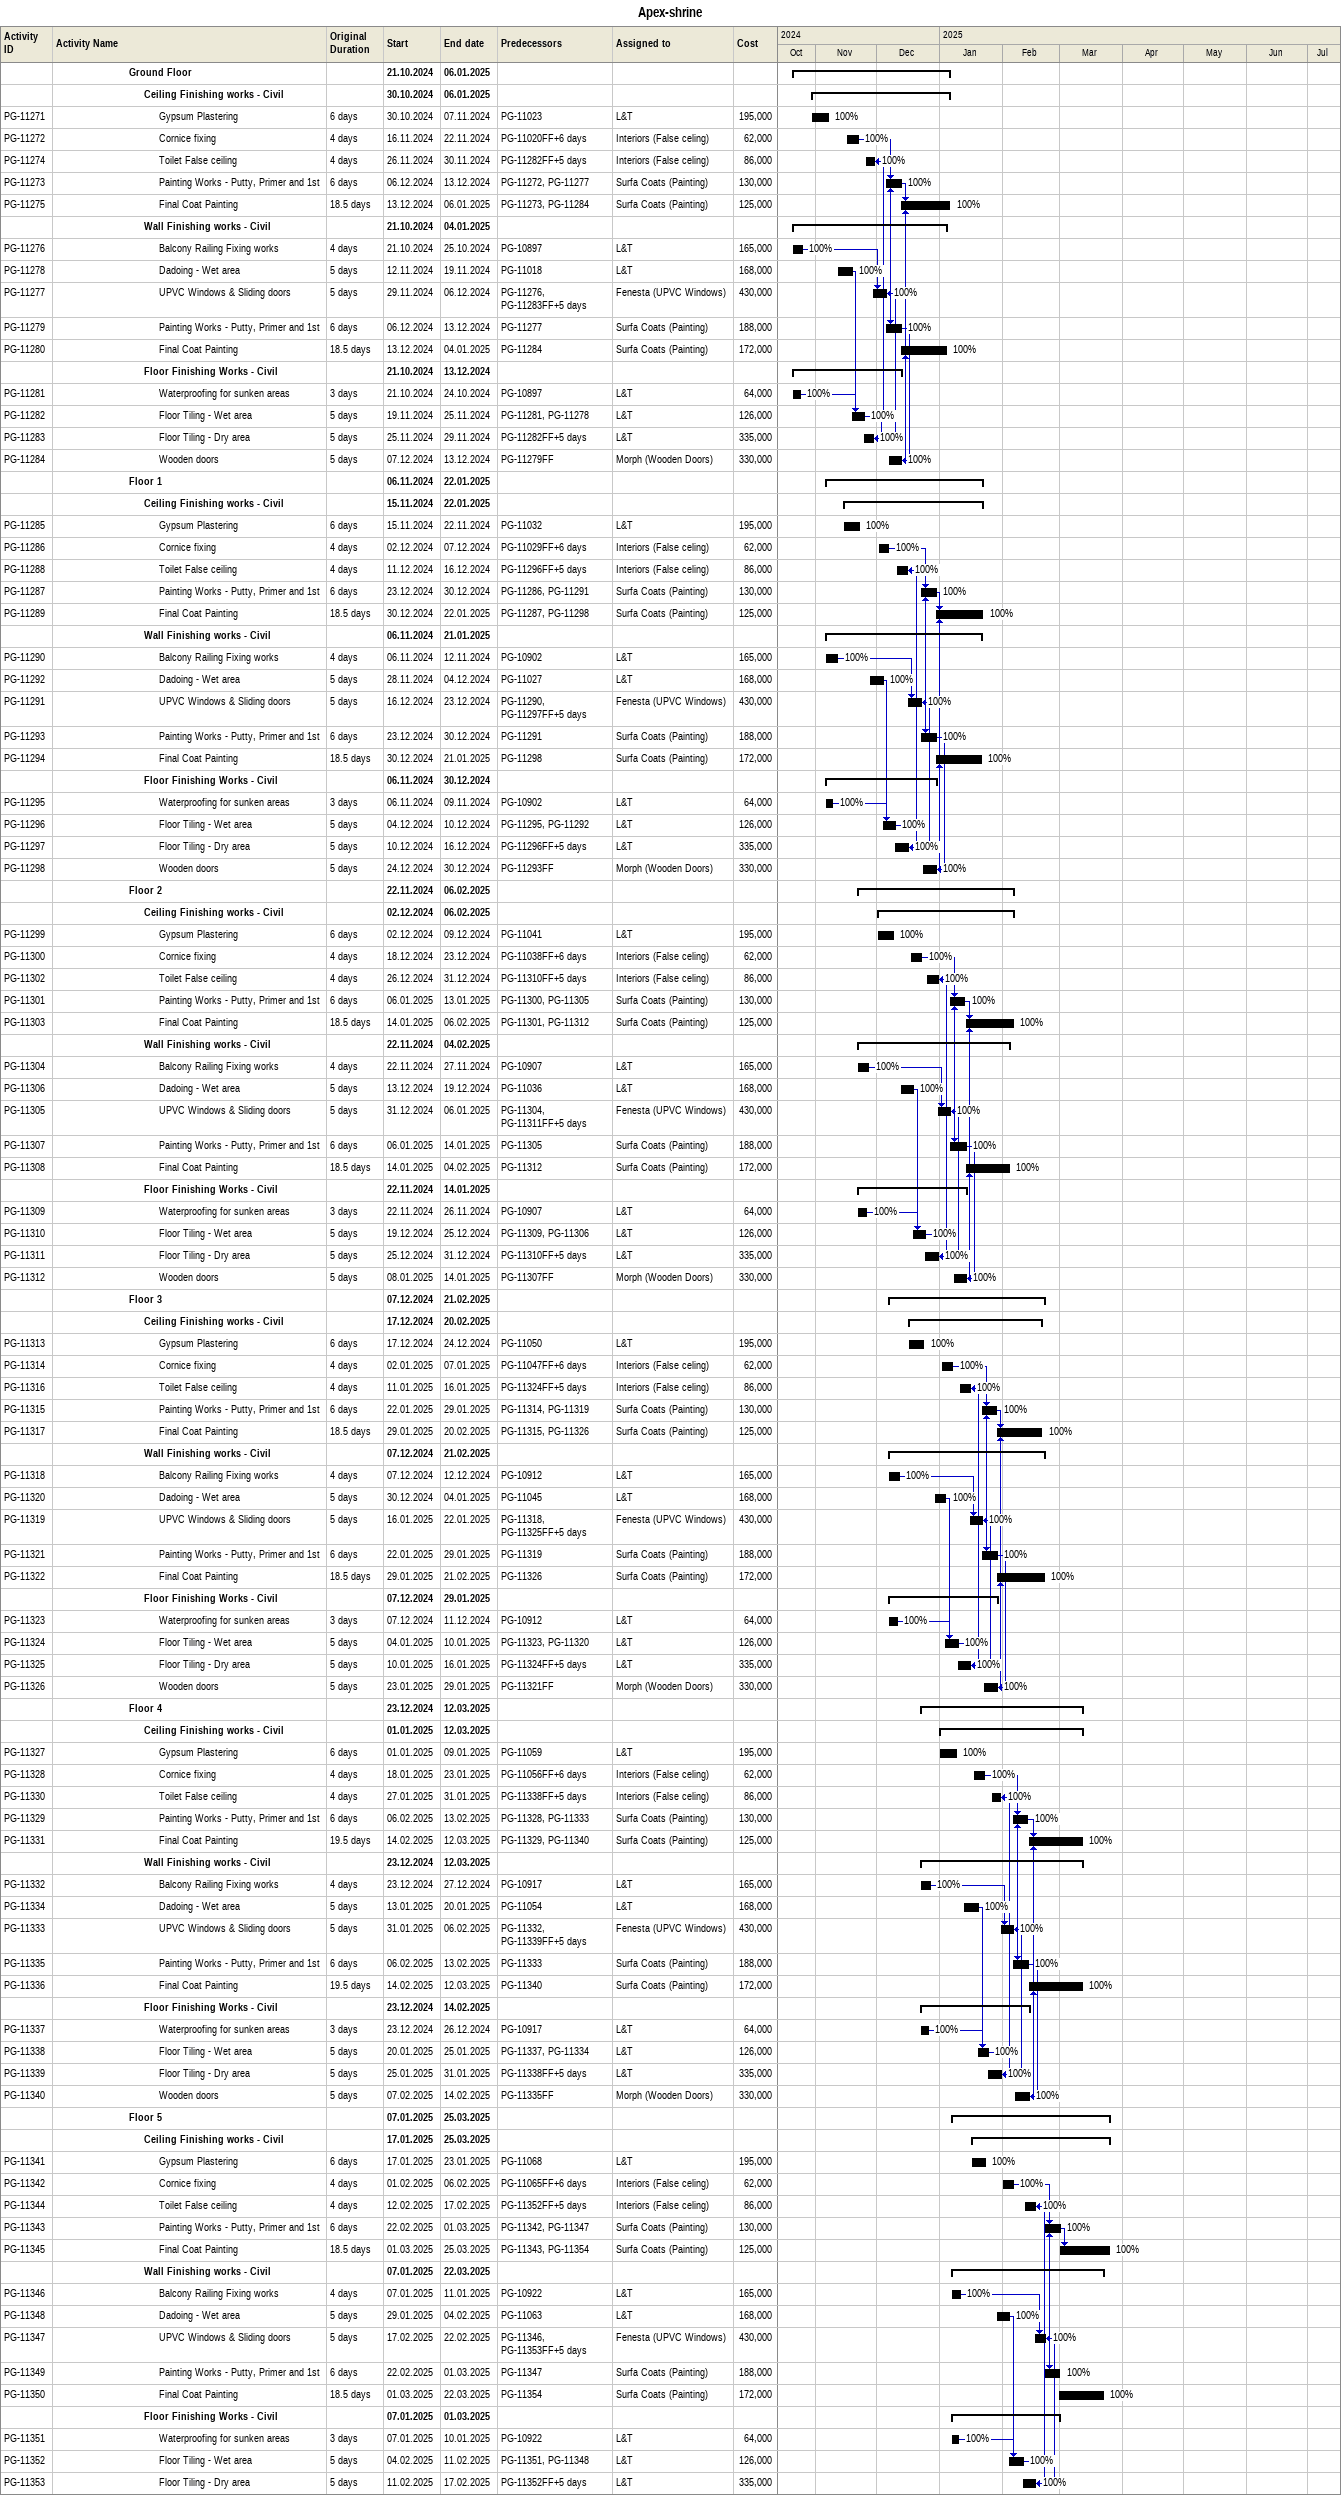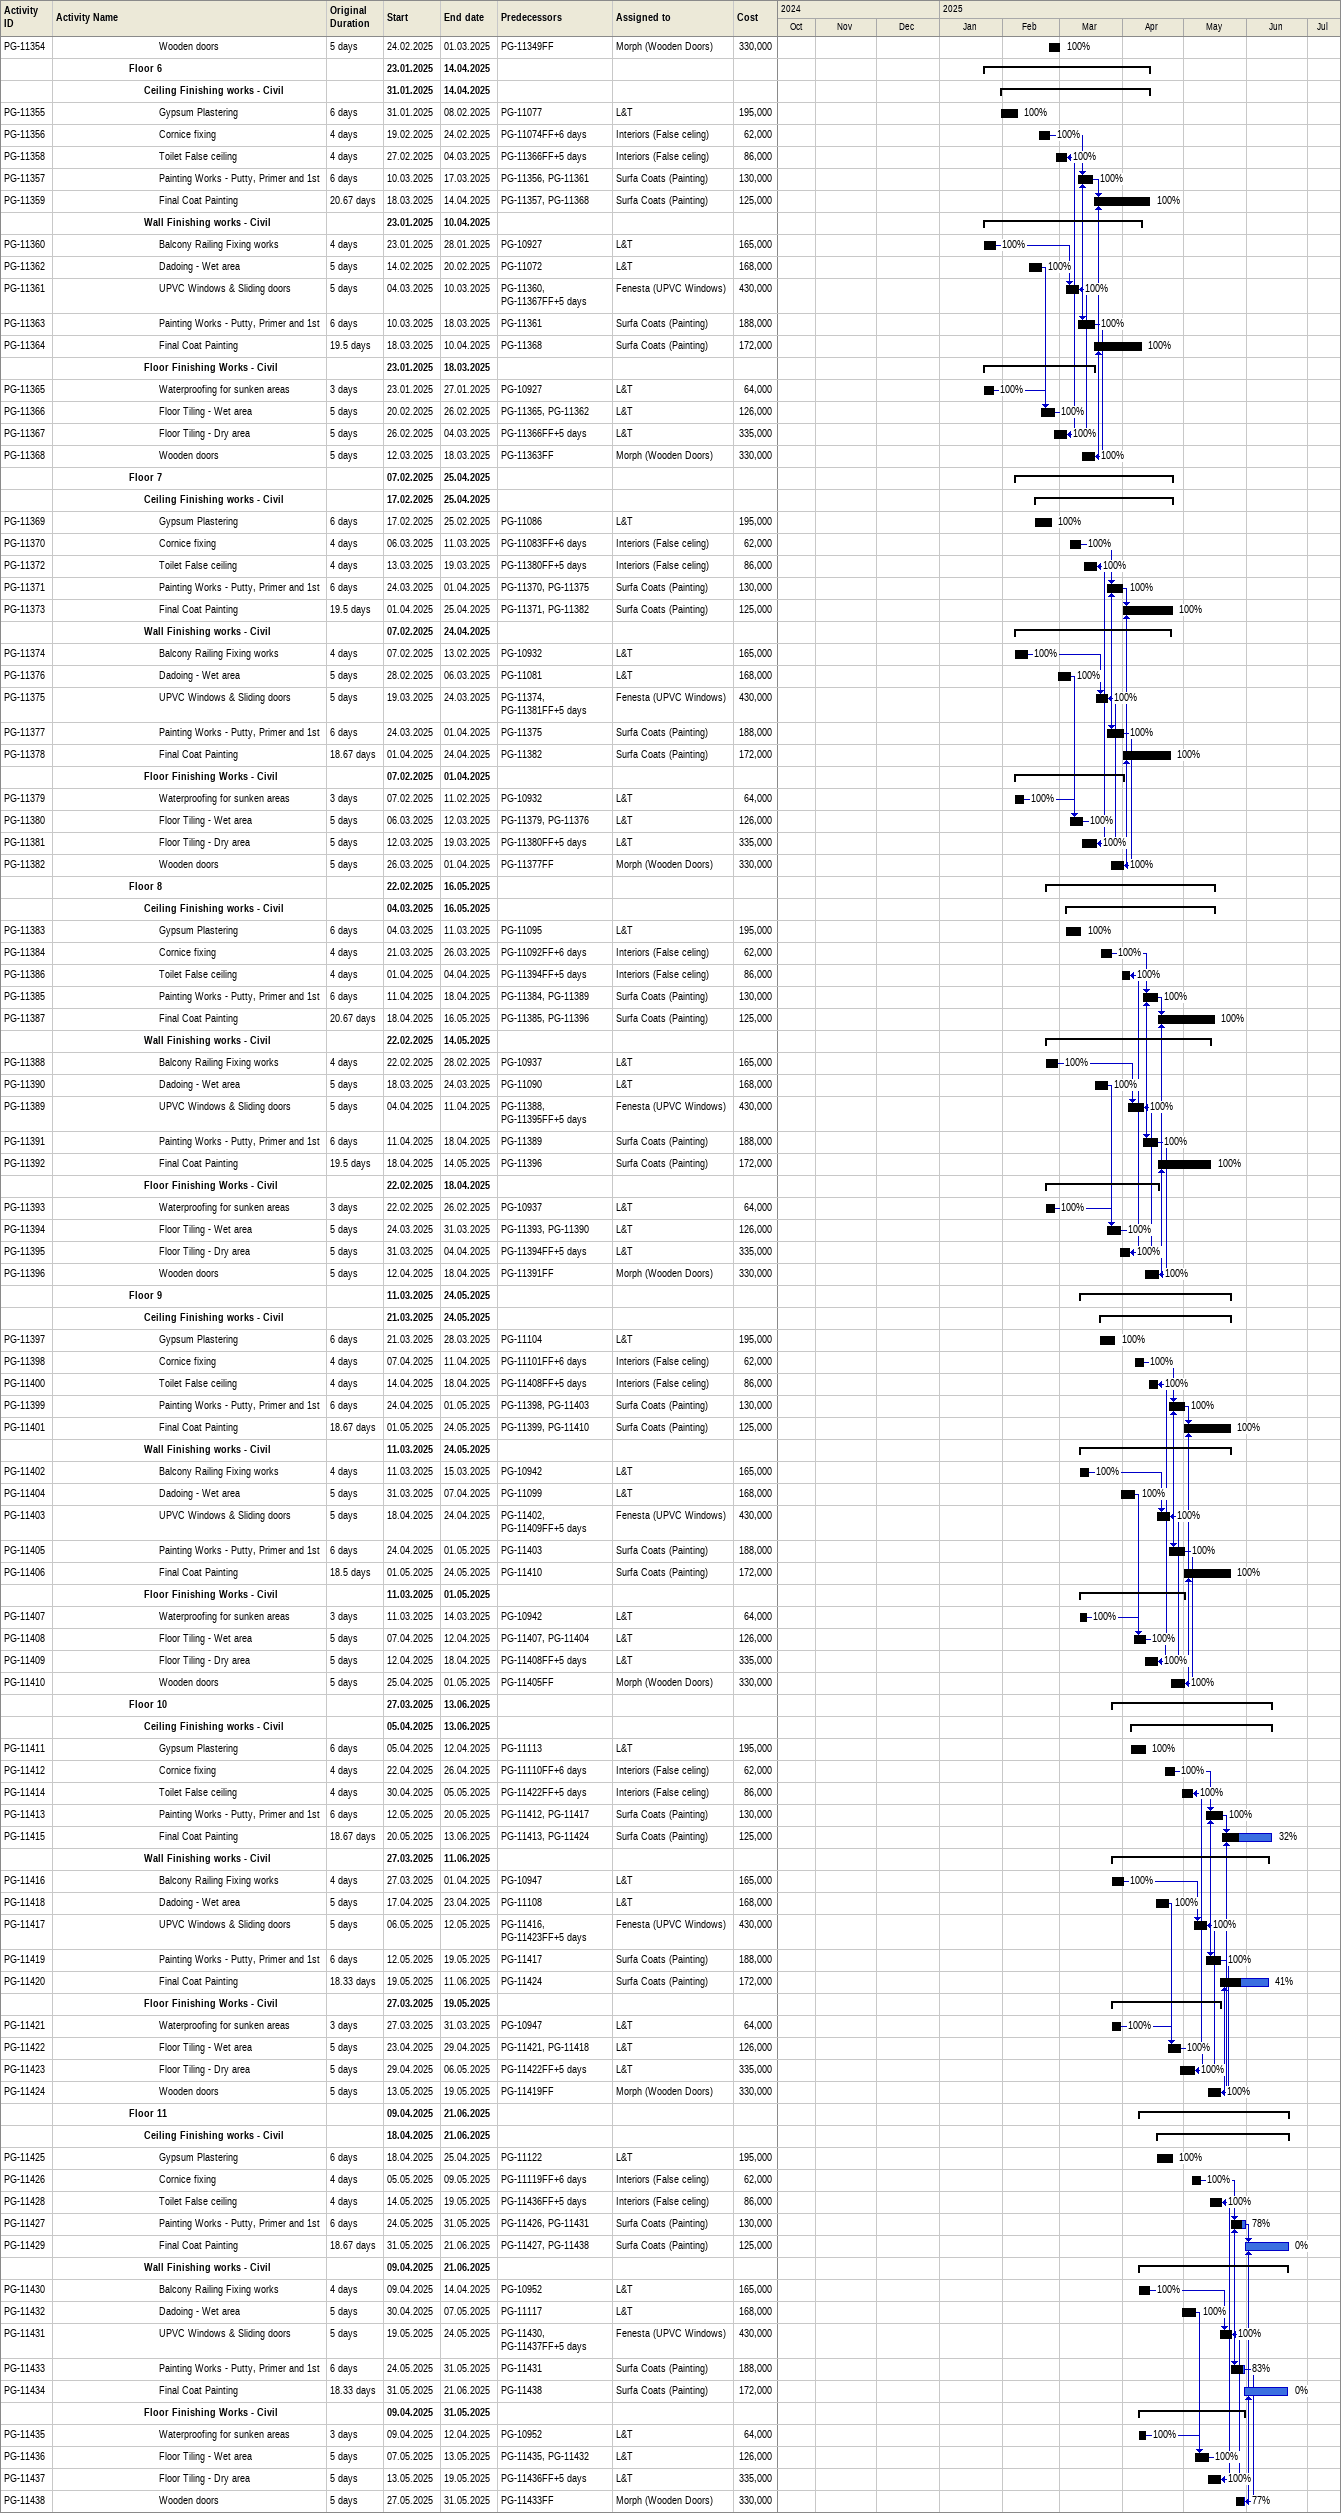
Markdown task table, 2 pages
Apex-shrine

| ID | Level | Task | Original duration | Start | Finish | Predecessors | Resources | % complete | Cost |
|---|---|---|---|---|---|---|---|---|---|
|  | 6 | **Ground Floor** |  | 2024-10-21 | 2025-01-06 |  |  |  |  |
|  | 7 | **Ceiling Finishing works - Civil** |  | 2024-10-30 | 2025-01-06 |  |  |  |  |
| PG-11271 | 8 | Gypsum Plastering | 6d | 2024-10-30 | 2024-11-07 | PG-11023 | L&T | 100 | 195000 |
| PG-11272 | 8 | Cornice fixing | 4d | 2024-11-16 | 2024-11-22 | PG-11020FF+6d | Interiors (False celing) | 100 | 62000 |
| PG-11274 | 8 | Toilet False ceiling | 4d | 2024-11-26 | 2024-11-30 | PG-11282FF+5d | Interiors (False celing) | 100 | 86000 |
| PG-11273 | 8 | Painting Works - Putty, Primer and 1st | 6d | 2024-12-06 | 2024-12-13 | PG-11272, PG-11277 | Surfa Coats (Painting) | 100 | 130000 |
| PG-11275 | 8 | Final Coat Painting | 18.5d | 2024-12-13 | 2025-01-06 | PG-11273, PG-11284 | Surfa Coats (Painting) | 100 | 125000 |
|  | 7 | **Wall Finishing works - Civil** |  | 2024-10-21 | 2025-01-04 |  |  |  |  |
| PG-11276 | 8 | Balcony Railing Fixing works | 4d | 2024-10-21 | 2024-10-25 | PG-10897 | L&T | 100 | 165000 |
| PG-11278 | 8 | Dadoing - Wet area | 5d | 2024-11-12 | 2024-11-19 | PG-11018 | L&T | 100 | 168000 |
| PG-11277 | 8 | UPVC Windows & Sliding doors | 5d | 2024-11-29 | 2024-12-06 | PG-11276, PG-11283FF+5d | Fenesta (UPVC Windows) | 100 | 430000 |
| PG-11279 | 8 | Painting Works - Putty, Primer and 1st | 6d | 2024-12-06 | 2024-12-13 | PG-11277 | Surfa Coats (Painting) | 100 | 188000 |
| PG-11280 | 8 | Final Coat Painting | 18.5d | 2024-12-13 | 2025-01-04 | PG-11284 | Surfa Coats (Painting) | 100 | 172000 |
|  | 7 | **Floor Finishing Works - Civil** |  | 2024-10-21 | 2024-12-13 |  |  |  |  |
| PG-11281 | 8 | Waterproofing for sunken areas | 3d | 2024-10-21 | 2024-10-24 | PG-10897 | L&T | 100 | 64000 |
| PG-11282 | 8 | Floor Tiling - Wet area | 5d | 2024-11-19 | 2024-11-25 | PG-11281, PG-11278 | L&T | 100 | 126000 |
| PG-11283 | 8 | Floor Tiling - Dry area | 5d | 2024-11-25 | 2024-11-29 | PG-11282FF+5d | L&T | 100 | 335000 |
| PG-11284 | 8 | Wooden doors | 5d | 2024-12-07 | 2024-12-13 | PG-11279FF | Morph (Wooden Doors) | 100 | 330000 |
|  | 6 | **Floor 1** |  | 2024-11-06 | 2025-01-22 |  |  |  |  |
|  | 7 | **Ceiling Finishing works - Civil** |  | 2024-11-15 | 2025-01-22 |  |  |  |  |
| PG-11285 | 8 | Gypsum Plastering | 6d | 2024-11-15 | 2024-11-22 | PG-11032 | L&T | 100 | 195000 |
| PG-11286 | 8 | Cornice fixing | 4d | 2024-12-02 | 2024-12-07 | PG-11029FF+6d | Interiors (False celing) | 100 | 62000 |
| PG-11288 | 8 | Toilet False ceiling | 4d | 2024-12-11 | 2024-12-16 | PG-11296FF+5d | Interiors (False celing) | 100 | 86000 |
| PG-11287 | 8 | Painting Works - Putty, Primer and 1st | 6d | 2024-12-23 | 2024-12-30 | PG-11286, PG-11291 | Surfa Coats (Painting) | 100 | 130000 |
| PG-11289 | 8 | Final Coat Painting | 18.5d | 2024-12-30 | 2025-01-22 | PG-11287, PG-11298 | Surfa Coats (Painting) | 100 | 125000 |
|  | 7 | **Wall Finishing works - Civil** |  | 2024-11-06 | 2025-01-21 |  |  |  |  |
| PG-11290 | 8 | Balcony Railing Fixing works | 4d | 2024-11-06 | 2024-11-12 | PG-10902 | L&T | 100 | 165000 |
| PG-11292 | 8 | Dadoing - Wet area | 5d | 2024-11-28 | 2024-12-04 | PG-11027 | L&T | 100 | 168000 |
| PG-11291 | 8 | UPVC Windows & Sliding doors | 5d | 2024-12-16 | 2024-12-23 | PG-11290, PG-11297FF+5d | Fenesta (UPVC Windows) | 100 | 430000 |
| PG-11293 | 8 | Painting Works - Putty, Primer and 1st | 6d | 2024-12-23 | 2024-12-30 | PG-11291 | Surfa Coats (Painting) | 100 | 188000 |
| PG-11294 | 8 | Final Coat Painting | 18.5d | 2024-12-30 | 2025-01-21 | PG-11298 | Surfa Coats (Painting) | 100 | 172000 |
|  | 7 | **Floor Finishing Works - Civil** |  | 2024-11-06 | 2024-12-30 |  |  |  |  |
| PG-11295 | 8 | Waterproofing for sunken areas | 3d | 2024-11-06 | 2024-11-09 | PG-10902 | L&T | 100 | 64000 |
| PG-11296 | 8 | Floor Tiling - Wet area | 5d | 2024-12-04 | 2024-12-10 | PG-11295, PG-11292 | L&T | 100 | 126000 |
| PG-11297 | 8 | Floor Tiling - Dry area | 5d | 2024-12-10 | 2024-12-16 | PG-11296FF+5d | L&T | 100 | 335000 |
| PG-11298 | 8 | Wooden doors | 5d | 2024-12-24 | 2024-12-30 | PG-11293FF | Morph (Wooden Doors) | 100 | 330000 |
|  | 6 | **Floor 2** |  | 2024-11-22 | 2025-02-06 |  |  |  |  |
|  | 7 | **Ceiling Finishing works - Civil** |  | 2024-12-02 | 2025-02-06 |  |  |  |  |
| PG-11299 | 8 | Gypsum Plastering | 6d | 2024-12-02 | 2024-12-09 | PG-11041 | L&T | 100 | 195000 |
| PG-11300 | 8 | Cornice fixing | 4d | 2024-12-18 | 2024-12-23 | PG-11038FF+6d | Interiors (False celing) | 100 | 62000 |
| PG-11302 | 8 | Toilet False ceiling | 4d | 2024-12-26 | 2024-12-31 | PG-11310FF+5d | Interiors (False celing) | 100 | 86000 |
| PG-11301 | 8 | Painting Works - Putty, Primer and 1st | 6d | 2025-01-06 | 2025-01-13 | PG-11300, PG-11305 | Surfa Coats (Painting) | 100 | 130000 |
| PG-11303 | 8 | Final Coat Painting | 18.5d | 2025-01-14 | 2025-02-06 | PG-11301, PG-11312 | Surfa Coats (Painting) | 100 | 125000 |
|  | 7 | **Wall Finishing works - Civil** |  | 2024-11-22 | 2025-02-04 |  |  |  |  |
| PG-11304 | 8 | Balcony Railing Fixing works | 4d | 2024-11-22 | 2024-11-27 | PG-10907 | L&T | 100 | 165000 |
| PG-11306 | 8 | Dadoing - Wet area | 5d | 2024-12-13 | 2024-12-19 | PG-11036 | L&T | 100 | 168000 |
| PG-11305 | 8 | UPVC Windows & Sliding doors | 5d | 2024-12-31 | 2025-01-06 | PG-11304, PG-11311FF+5d | Fenesta (UPVC Windows) | 100 | 430000 |
| PG-11307 | 8 | Painting Works - Putty, Primer and 1st | 6d | 2025-01-06 | 2025-01-14 | PG-11305 | Surfa Coats (Painting) | 100 | 188000 |
| PG-11308 | 8 | Final Coat Painting | 18.5d | 2025-01-14 | 2025-02-04 | PG-11312 | Surfa Coats (Painting) | 100 | 172000 |
|  | 7 | **Floor Finishing Works - Civil** |  | 2024-11-22 | 2025-01-14 |  |  |  |  |
| PG-11309 | 8 | Waterproofing for sunken areas | 3d | 2024-11-22 | 2024-11-26 | PG-10907 | L&T | 100 | 64000 |
| PG-11310 | 8 | Floor Tiling - Wet area | 5d | 2024-12-19 | 2024-12-25 | PG-11309, PG-11306 | L&T | 100 | 126000 |
| PG-11311 | 8 | Floor Tiling - Dry area | 5d | 2024-12-25 | 2024-12-31 | PG-11310FF+5d | L&T | 100 | 335000 |
| PG-11312 | 8 | Wooden doors | 5d | 2025-01-08 | 2025-01-14 | PG-11307FF | Morph (Wooden Doors) | 100 | 330000 |
|  | 6 | **Floor 3** |  | 2024-12-07 | 2025-02-21 |  |  |  |  |
|  | 7 | **Ceiling Finishing works - Civil** |  | 2024-12-17 | 2025-02-20 |  |  |  |  |
| PG-11313 | 8 | Gypsum Plastering | 6d | 2024-12-17 | 2024-12-24 | PG-11050 | L&T | 100 | 195000 |
| PG-11314 | 8 | Cornice fixing | 4d | 2025-01-02 | 2025-01-07 | PG-11047FF+6d | Interiors (False celing) | 100 | 62000 |
| PG-11316 | 8 | Toilet False ceiling | 4d | 2025-01-11 | 2025-01-16 | PG-11324FF+5d | Interiors (False celing) | 100 | 86000 |
| PG-11315 | 8 | Painting Works - Putty, Primer and 1st | 6d | 2025-01-22 | 2025-01-29 | PG-11314, PG-11319 | Surfa Coats (Painting) | 100 | 130000 |
| PG-11317 | 8 | Final Coat Painting | 18.5d | 2025-01-29 | 2025-02-20 | PG-11315, PG-11326 | Surfa Coats (Painting) | 100 | 125000 |
|  | 7 | **Wall Finishing works - Civil** |  | 2024-12-07 | 2025-02-21 |  |  |  |  |
| PG-11318 | 8 | Balcony Railing Fixing works | 4d | 2024-12-07 | 2024-12-12 | PG-10912 | L&T | 100 | 165000 |
| PG-11320 | 8 | Dadoing - Wet area | 5d | 2024-12-30 | 2025-01-04 | PG-11045 | L&T | 100 | 168000 |
| PG-11319 | 8 | UPVC Windows & Sliding doors | 5d | 2025-01-16 | 2025-01-22 | PG-11318, PG-11325FF+5d | Fenesta (UPVC Windows) | 100 | 430000 |
| PG-11321 | 8 | Painting Works - Putty, Primer and 1st | 6d | 2025-01-22 | 2025-01-29 | PG-11319 | Surfa Coats (Painting) | 100 | 188000 |
| PG-11322 | 8 | Final Coat Painting | 18.5d | 2025-01-29 | 2025-02-21 | PG-11326 | Surfa Coats (Painting) | 100 | 172000 |
|  | 7 | **Floor Finishing Works - Civil** |  | 2024-12-07 | 2025-01-29 |  |  |  |  |
| PG-11323 | 8 | Waterproofing for sunken areas | 3d | 2024-12-07 | 2024-12-11 | PG-10912 | L&T | 100 | 64000 |
| PG-11324 | 8 | Floor Tiling - Wet area | 5d | 2025-01-04 | 2025-01-10 | PG-11323, PG-11320 | L&T | 100 | 126000 |
| PG-11325 | 8 | Floor Tiling - Dry area | 5d | 2025-01-10 | 2025-01-16 | PG-11324FF+5d | L&T | 100 | 335000 |
| PG-11326 | 8 | Wooden doors | 5d | 2025-01-23 | 2025-01-29 | PG-11321FF | Morph (Wooden Doors) | 100 | 330000 |
|  | 6 | **Floor 4** |  | 2024-12-23 | 2025-03-12 |  |  |  |  |
|  | 7 | **Ceiling Finishing works - Civil** |  | 2025-01-01 | 2025-03-12 |  |  |  |  |
| PG-11327 | 8 | Gypsum Plastering | 6d | 2025-01-01 | 2025-01-09 | PG-11059 | L&T | 100 | 195000 |
| PG-11328 | 8 | Cornice fixing | 4d | 2025-01-18 | 2025-01-23 | PG-11056FF+6d | Interiors (False celing) | 100 | 62000 |
| PG-11330 | 8 | Toilet False ceiling | 4d | 2025-01-27 | 2025-01-31 | PG-11338FF+5d | Interiors (False celing) | 100 | 86000 |
| PG-11329 | 8 | Painting Works - Putty, Primer and 1st | 6d | 2025-02-06 | 2025-02-13 | PG-11328, PG-11333 | Surfa Coats (Painting) | 100 | 130000 |
| PG-11331 | 8 | Final Coat Painting | 19.5d | 2025-02-14 | 2025-03-12 | PG-11329, PG-11340 | Surfa Coats (Painting) | 100 | 125000 |
|  | 7 | **Wall Finishing works - Civil** |  | 2024-12-23 | 2025-03-12 |  |  |  |  |
| PG-11332 | 8 | Balcony Railing Fixing works | 4d | 2024-12-23 | 2024-12-27 | PG-10917 | L&T | 100 | 165000 |
| PG-11334 | 8 | Dadoing - Wet area | 5d | 2025-01-13 | 2025-01-20 | PG-11054 | L&T | 100 | 168000 |
| PG-11333 | 8 | UPVC Windows & Sliding doors | 5d | 2025-01-31 | 2025-02-06 | PG-11332, PG-11339FF+5d | Fenesta (UPVC Windows) | 100 | 430000 |
| PG-11335 | 8 | Painting Works - Putty, Primer and 1st | 6d | 2025-02-06 | 2025-02-13 | PG-11333 | Surfa Coats (Painting) | 100 | 188000 |
| PG-11336 | 8 | Final Coat Painting | 19.5d | 2025-02-14 | 2025-03-12 | PG-11340 | Surfa Coats (Painting) | 100 | 172000 |
|  | 7 | **Floor Finishing Works - Civil** |  | 2024-12-23 | 2025-02-14 |  |  |  |  |
| PG-11337 | 8 | Waterproofing for sunken areas | 3d | 2024-12-23 | 2024-12-26 | PG-10917 | L&T | 100 | 64000 |
| PG-11338 | 8 | Floor Tiling - Wet area | 5d | 2025-01-20 | 2025-01-25 | PG-11337, PG-11334 | L&T | 100 | 126000 |
| PG-11339 | 8 | Floor Tiling - Dry area | 5d | 2025-01-25 | 2025-01-31 | PG-11338FF+5d | L&T | 100 | 335000 |
| PG-11340 | 8 | Wooden doors | 5d | 2025-02-07 | 2025-02-14 | PG-11335FF | Morph (Wooden Doors) | 100 | 330000 |
|  | 6 | **Floor 5** |  | 2025-01-07 | 2025-03-25 |  |  |  |  |
|  | 7 | **Ceiling Finishing works - Civil** |  | 2025-01-17 | 2025-03-25 |  |  |  |  |
| PG-11341 | 8 | Gypsum Plastering | 6d | 2025-01-17 | 2025-01-23 | PG-11068 | L&T | 100 | 195000 |
| PG-11342 | 8 | Cornice fixing | 4d | 2025-02-01 | 2025-02-06 | PG-11065FF+6d | Interiors (False celing) | 100 | 62000 |
| PG-11344 | 8 | Toilet False ceiling | 4d | 2025-02-12 | 2025-02-17 | PG-11352FF+5d | Interiors (False celing) | 100 | 86000 |
| PG-11343 | 8 | Painting Works - Putty, Primer and 1st | 6d | 2025-02-22 | 2025-03-01 | PG-11342, PG-11347 | Surfa Coats (Painting) | 100 | 130000 |
| PG-11345 | 8 | Final Coat Painting | 18.5d | 2025-03-01 | 2025-03-25 | PG-11343, PG-11354 | Surfa Coats (Painting) | 100 | 125000 |
|  | 7 | **Wall Finishing works - Civil** |  | 2025-01-07 | 2025-03-22 |  |  |  |  |
| PG-11346 | 8 | Balcony Railing Fixing works | 4d | 2025-01-07 | 2025-01-11 | PG-10922 | L&T | 100 | 165000 |
| PG-11348 | 8 | Dadoing - Wet area | 5d | 2025-01-29 | 2025-02-04 | PG-11063 | L&T | 100 | 168000 |
| PG-11347 | 8 | UPVC Windows & Sliding doors | 5d | 2025-02-17 | 2025-02-22 | PG-11346, PG-11353FF+5d | Fenesta (UPVC Windows) | 100 | 430000 |
| PG-11349 | 8 | Painting Works - Putty, Primer and 1st | 6d | 2025-02-22 | 2025-03-01 | PG-11347 | Surfa Coats (Painting) | 100 | 188000 |
| PG-11350 | 8 | Final Coat Painting | 18.5d | 2025-03-01 | 2025-03-22 | PG-11354 | Surfa Coats (Painting) | 100 | 172000 |
|  | 7 | **Floor Finishing Works - Civil** |  | 2025-01-07 | 2025-03-01 |  |  |  |  |
| PG-11351 | 8 | Waterproofing for sunken areas | 3d | 2025-01-07 | 2025-01-10 | PG-10922 | L&T | 100 | 64000 |
| PG-11352 | 8 | Floor Tiling - Wet area | 5d | 2025-02-04 | 2025-02-11 | PG-11351, PG-11348 | L&T | 100 | 126000 |
| PG-11353 | 8 | Floor Tiling - Dry area | 5d | 2025-02-11 | 2025-02-17 | PG-11352FF+5d | L&T | 100 | 335000 |
| PG-11354 | 8 | Wooden doors | 5d | 2025-02-24 | 2025-03-01 | PG-11349FF | Morph (Wooden Doors) | 100 | 330000 |
|  | 6 | **Floor 6** |  | 2025-01-23 | 2025-04-14 |  |  |  |  |
|  | 7 | **Ceiling Finishing works - Civil** |  | 2025-01-31 | 2025-04-14 |  |  |  |  |
| PG-11355 | 8 | Gypsum Plastering | 6d | 2025-01-31 | 2025-02-08 | PG-11077 | L&T | 100 | 195000 |
| PG-11356 | 8 | Cornice fixing | 4d | 2025-02-19 | 2025-02-24 | PG-11074FF+6d | Interiors (False celing) | 100 | 62000 |
| PG-11358 | 8 | Toilet False ceiling | 4d | 2025-02-27 | 2025-03-04 | PG-11366FF+5d | Interiors (False celing) | 100 | 86000 |
| PG-11357 | 8 | Painting Works - Putty, Primer and 1st | 6d | 2025-03-10 | 2025-03-17 | PG-11356, PG-11361 | Surfa Coats (Painting) | 100 | 130000 |
| PG-11359 | 8 | Final Coat Painting | 20.67d | 2025-03-18 | 2025-04-14 | PG-11357, PG-11368 | Surfa Coats (Painting) | 100 | 125000 |
|  | 7 | **Wall Finishing works - Civil** |  | 2025-01-23 | 2025-04-10 |  |  |  |  |
| PG-11360 | 8 | Balcony Railing Fixing works | 4d | 2025-01-23 | 2025-01-28 | PG-10927 | L&T | 100 | 165000 |
| PG-11362 | 8 | Dadoing - Wet area | 5d | 2025-02-14 | 2025-02-20 | PG-11072 | L&T | 100 | 168000 |
| PG-11361 | 8 | UPVC Windows & Sliding doors | 5d | 2025-03-04 | 2025-03-10 | PG-11360, PG-11367FF+5d | Fenesta (UPVC Windows) | 100 | 430000 |
| PG-11363 | 8 | Painting Works - Putty, Primer and 1st | 6d | 2025-03-10 | 2025-03-18 | PG-11361 | Surfa Coats (Painting) | 100 | 188000 |
| PG-11364 | 8 | Final Coat Painting | 19.5d | 2025-03-18 | 2025-04-10 | PG-11368 | Surfa Coats (Painting) | 100 | 172000 |
|  | 7 | **Floor Finishing Works - Civil** |  | 2025-01-23 | 2025-03-18 |  |  |  |  |
| PG-11365 | 8 | Waterproofing for sunken areas | 3d | 2025-01-23 | 2025-01-27 | PG-10927 | L&T | 100 | 64000 |
| PG-11366 | 8 | Floor Tiling - Wet area | 5d | 2025-02-20 | 2025-02-26 | PG-11365, PG-11362 | L&T | 100 | 126000 |
| PG-11367 | 8 | Floor Tiling - Dry area | 5d | 2025-02-26 | 2025-03-04 | PG-11366FF+5d | L&T | 100 | 335000 |
| PG-11368 | 8 | Wooden doors | 5d | 2025-03-12 | 2025-03-18 | PG-11363FF | Morph (Wooden Doors) | 100 | 330000 |
|  | 6 | **Floor 7** |  | 2025-02-07 | 2025-04-25 |  |  |  |  |
|  | 7 | **Ceiling Finishing works - Civil** |  | 2025-02-17 | 2025-04-25 |  |  |  |  |
| PG-11369 | 8 | Gypsum Plastering | 6d | 2025-02-17 | 2025-02-25 | PG-11086 | L&T | 100 | 195000 |
| PG-11370 | 8 | Cornice fixing | 4d | 2025-03-06 | 2025-03-11 | PG-11083FF+6d | Interiors (False celing) | 100 | 62000 |
| PG-11372 | 8 | Toilet False ceiling | 4d | 2025-03-13 | 2025-03-19 | PG-11380FF+5d | Interiors (False celing) | 100 | 86000 |
| PG-11371 | 8 | Painting Works - Putty, Primer and 1st | 6d | 2025-03-24 | 2025-04-01 | PG-11370, PG-11375 | Surfa Coats (Painting) | 100 | 130000 |
| PG-11373 | 8 | Final Coat Painting | 19.5d | 2025-04-01 | 2025-04-25 | PG-11371, PG-11382 | Surfa Coats (Painting) | 100 | 125000 |
|  | 7 | **Wall Finishing works - Civil** |  | 2025-02-07 | 2025-04-24 |  |  |  |  |
| PG-11374 | 8 | Balcony Railing Fixing works | 4d | 2025-02-07 | 2025-02-13 | PG-10932 | L&T | 100 | 165000 |
| PG-11376 | 8 | Dadoing - Wet area | 5d | 2025-02-28 | 2025-03-06 | PG-11081 | L&T | 100 | 168000 |
| PG-11375 | 8 | UPVC Windows & Sliding doors | 5d | 2025-03-19 | 2025-03-24 | PG-11374, PG-11381FF+5d | Fenesta (UPVC Windows) | 100 | 430000 |
| PG-11377 | 8 | Painting Works - Putty, Primer and 1st | 6d | 2025-03-24 | 2025-04-01 | PG-11375 | Surfa Coats (Painting) | 100 | 188000 |
| PG-11378 | 8 | Final Coat Painting | 18.67d | 2025-04-01 | 2025-04-24 | PG-11382 | Surfa Coats (Painting) | 100 | 172000 |
|  | 7 | **Floor Finishing Works - Civil** |  | 2025-02-07 | 2025-04-01 |  |  |  |  |
| PG-11379 | 8 | Waterproofing for sunken areas | 3d | 2025-02-07 | 2025-02-11 | PG-10932 | L&T | 100 | 64000 |
| PG-11380 | 8 | Floor Tiling - Wet area | 5d | 2025-03-06 | 2025-03-12 | PG-11379, PG-11376 | L&T | 100 | 126000 |
| PG-11381 | 8 | Floor Tiling - Dry area | 5d | 2025-03-12 | 2025-03-19 | PG-11380FF+5d | L&T | 100 | 335000 |
| PG-11382 | 8 | Wooden doors | 5d | 2025-03-26 | 2025-04-01 | PG-11377FF | Morph (Wooden Doors) | 100 | 330000 |
|  | 6 | **Floor 8** |  | 2025-02-22 | 2025-05-16 |  |  |  |  |
|  | 7 | **Ceiling Finishing works - Civil** |  | 2025-03-04 | 2025-05-16 |  |  |  |  |
| PG-11383 | 8 | Gypsum Plastering | 6d | 2025-03-04 | 2025-03-11 | PG-11095 | L&T | 100 | 195000 |
| PG-11384 | 8 | Cornice fixing | 4d | 2025-03-21 | 2025-03-26 | PG-11092FF+6d | Interiors (False celing) | 100 | 62000 |
| PG-11386 | 8 | Toilet False ceiling | 4d | 2025-04-01 | 2025-04-04 | PG-11394FF+5d | Interiors (False celing) | 100 | 86000 |
| PG-11385 | 8 | Painting Works - Putty, Primer and 1st | 6d | 2025-04-11 | 2025-04-18 | PG-11384, PG-11389 | Surfa Coats (Painting) | 100 | 130000 |
| PG-11387 | 8 | Final Coat Painting | 20.67d | 2025-04-18 | 2025-05-16 | PG-11385, PG-11396 | Surfa Coats (Painting) | 100 | 125000 |
|  | 7 | **Wall Finishing works - Civil** |  | 2025-02-22 | 2025-05-14 |  |  |  |  |
| PG-11388 | 8 | Balcony Railing Fixing works | 4d | 2025-02-22 | 2025-02-28 | PG-10937 | L&T | 100 | 165000 |
| PG-11390 | 8 | Dadoing - Wet area | 5d | 2025-03-18 | 2025-03-24 | PG-11090 | L&T | 100 | 168000 |
| PG-11389 | 8 | UPVC Windows & Sliding doors | 5d | 2025-04-04 | 2025-04-11 | PG-11388, PG-11395FF+5d | Fenesta (UPVC Windows) | 100 | 430000 |
| PG-11391 | 8 | Painting Works - Putty, Primer and 1st | 6d | 2025-04-11 | 2025-04-18 | PG-11389 | Surfa Coats (Painting) | 100 | 188000 |
| PG-11392 | 8 | Final Coat Painting | 19.5d | 2025-04-18 | 2025-05-14 | PG-11396 | Surfa Coats (Painting) | 100 | 172000 |
|  | 7 | **Floor Finishing Works - Civil** |  | 2025-02-22 | 2025-04-18 |  |  |  |  |
| PG-11393 | 8 | Waterproofing for sunken areas | 3d | 2025-02-22 | 2025-02-26 | PG-10937 | L&T | 100 | 64000 |
| PG-11394 | 8 | Floor Tiling - Wet area | 5d | 2025-03-24 | 2025-03-31 | PG-11393, PG-11390 | L&T | 100 | 126000 |
| PG-11395 | 8 | Floor Tiling - Dry area | 5d | 2025-03-31 | 2025-04-04 | PG-11394FF+5d | L&T | 100 | 335000 |
| PG-11396 | 8 | Wooden doors | 5d | 2025-04-12 | 2025-04-18 | PG-11391FF | Morph (Wooden Doors) | 100 | 330000 |
|  | 6 | **Floor 9** |  | 2025-03-11 | 2025-05-24 |  |  |  |  |
|  | 7 | **Ceiling Finishing works - Civil** |  | 2025-03-21 | 2025-05-24 |  |  |  |  |
| PG-11397 | 8 | Gypsum Plastering | 6d | 2025-03-21 | 2025-03-28 | PG-11104 | L&T | 100 | 195000 |
| PG-11398 | 8 | Cornice fixing | 4d | 2025-04-07 | 2025-04-11 | PG-11101FF+6d | Interiors (False celing) | 100 | 62000 |
| PG-11400 | 8 | Toilet False ceiling | 4d | 2025-04-14 | 2025-04-18 | PG-11408FF+5d | Interiors (False celing) | 100 | 86000 |
| PG-11399 | 8 | Painting Works - Putty, Primer and 1st | 6d | 2025-04-24 | 2025-05-01 | PG-11398, PG-11403 | Surfa Coats (Painting) | 100 | 130000 |
| PG-11401 | 8 | Final Coat Painting | 18.67d | 2025-05-01 | 2025-05-24 | PG-11399, PG-11410 | Surfa Coats (Painting) | 100 | 125000 |
|  | 7 | **Wall Finishing works - Civil** |  | 2025-03-11 | 2025-05-24 |  |  |  |  |
| PG-11402 | 8 | Balcony Railing Fixing works | 4d | 2025-03-11 | 2025-03-15 | PG-10942 | L&T | 100 | 165000 |
| PG-11404 | 8 | Dadoing - Wet area | 5d | 2025-03-31 | 2025-04-07 | PG-11099 | L&T | 100 | 168000 |
| PG-11403 | 8 | UPVC Windows & Sliding doors | 5d | 2025-04-18 | 2025-04-24 | PG-11402, PG-11409FF+5d | Fenesta (UPVC Windows) | 100 | 430000 |
| PG-11405 | 8 | Painting Works - Putty, Primer and 1st | 6d | 2025-04-24 | 2025-05-01 | PG-11403 | Surfa Coats (Painting) | 100 | 188000 |
| PG-11406 | 8 | Final Coat Painting | 18.5d | 2025-05-01 | 2025-05-24 | PG-11410 | Surfa Coats (Painting) | 100 | 172000 |
|  | 7 | **Floor Finishing Works - Civil** |  | 2025-03-11 | 2025-05-01 |  |  |  |  |
| PG-11407 | 8 | Waterproofing for sunken areas | 3d | 2025-03-11 | 2025-03-14 | PG-10942 | L&T | 100 | 64000 |
| PG-11408 | 8 | Floor Tiling - Wet area | 5d | 2025-04-07 | 2025-04-12 | PG-11407, PG-11404 | L&T | 100 | 126000 |
| PG-11409 | 8 | Floor Tiling - Dry area | 5d | 2025-04-12 | 2025-04-18 | PG-11408FF+5d | L&T | 100 | 335000 |
| PG-11410 | 8 | Wooden doors | 5d | 2025-04-25 | 2025-05-01 | PG-11405FF | Morph (Wooden Doors) | 100 | 330000 |
|  | 6 | **Floor 10** |  | 2025-03-27 | 2025-06-13 |  |  |  |  |
|  | 7 | **Ceiling Finishing works - Civil** |  | 2025-04-05 | 2025-06-13 |  |  |  |  |
| PG-11411 | 8 | Gypsum Plastering | 6d | 2025-04-05 | 2025-04-12 | PG-11113 | L&T | 100 | 195000 |
| PG-11412 | 8 | Cornice fixing | 4d | 2025-04-22 | 2025-04-26 | PG-11110FF+6d | Interiors (False celing) | 100 | 62000 |
| PG-11414 | 8 | Toilet False ceiling | 4d | 2025-04-30 | 2025-05-05 | PG-11422FF+5d | Interiors (False celing) | 100 | 86000 |
| PG-11413 | 8 | Painting Works - Putty, Primer and 1st | 6d | 2025-05-12 | 2025-05-20 | PG-11412, PG-11417 | Surfa Coats (Painting) | 100 | 130000 |
| PG-11415 | 8 | Final Coat Painting | 18.67d | 2025-05-20 | 2025-06-13 | PG-11413, PG-11424 | Surfa Coats (Painting) | 32 | 125000 |
|  | 7 | **Wall Finishing works - Civil** |  | 2025-03-27 | 2025-06-11 |  |  |  |  |
| PG-11416 | 8 | Balcony Railing Fixing works | 4d | 2025-03-27 | 2025-04-01 | PG-10947 | L&T | 100 | 165000 |
| PG-11418 | 8 | Dadoing - Wet area | 5d | 2025-04-17 | 2025-04-23 | PG-11108 | L&T | 100 | 168000 |
| PG-11417 | 8 | UPVC Windows & Sliding doors | 5d | 2025-05-06 | 2025-05-12 | PG-11416, PG-11423FF+5d | Fenesta (UPVC Windows) | 100 | 430000 |
| PG-11419 | 8 | Painting Works - Putty, Primer and 1st | 6d | 2025-05-12 | 2025-05-19 | PG-11417 | Surfa Coats (Painting) | 100 | 188000 |
| PG-11420 | 8 | Final Coat Painting | 18.33d | 2025-05-19 | 2025-06-11 | PG-11424 | Surfa Coats (Painting) | 41 | 172000 |
|  | 7 | **Floor Finishing Works - Civil** |  | 2025-03-27 | 2025-05-19 |  |  |  |  |
| PG-11421 | 8 | Waterproofing for sunken areas | 3d | 2025-03-27 | 2025-03-31 | PG-10947 | L&T | 100 | 64000 |
| PG-11422 | 8 | Floor Tiling - Wet area | 5d | 2025-04-23 | 2025-04-29 | PG-11421, PG-11418 | L&T | 100 | 126000 |
| PG-11423 | 8 | Floor Tiling - Dry area | 5d | 2025-04-29 | 2025-05-06 | PG-11422FF+5d | L&T | 100 | 335000 |
| PG-11424 | 8 | Wooden doors | 5d | 2025-05-13 | 2025-05-19 | PG-11419FF | Morph (Wooden Doors) | 100 | 330000 |
|  | 6 | **Floor 11** |  | 2025-04-09 | 2025-06-21 |  |  |  |  |
|  | 7 | **Ceiling Finishing works - Civil** |  | 2025-04-18 | 2025-06-21 |  |  |  |  |
| PG-11425 | 8 | Gypsum Plastering | 6d | 2025-04-18 | 2025-04-25 | PG-11122 | L&T | 100 | 195000 |
| PG-11426 | 8 | Cornice fixing | 4d | 2025-05-05 | 2025-05-09 | PG-11119FF+6d | Interiors (False celing) | 100 | 62000 |
| PG-11428 | 8 | Toilet False ceiling | 4d | 2025-05-14 | 2025-05-19 | PG-11436FF+5d | Interiors (False celing) | 100 | 86000 |
| PG-11427 | 8 | Painting Works - Putty, Primer and 1st | 6d | 2025-05-24 | 2025-05-31 | PG-11426, PG-11431 | Surfa Coats (Painting) | 78 | 130000 |
| PG-11429 | 8 | Final Coat Painting | 18.67d | 2025-05-31 | 2025-06-21 | PG-11427, PG-11438 | Surfa Coats (Painting) | 0 | 125000 |
|  | 7 | **Wall Finishing works - Civil** |  | 2025-04-09 | 2025-06-21 |  |  |  |  |
| PG-11430 | 8 | Balcony Railing Fixing works | 4d | 2025-04-09 | 2025-04-14 | PG-10952 | L&T | 100 | 165000 |
| PG-11432 | 8 | Dadoing - Wet area | 5d | 2025-04-30 | 2025-05-07 | PG-11117 | L&T | 100 | 168000 |
| PG-11431 | 8 | UPVC Windows & Sliding doors | 5d | 2025-05-19 | 2025-05-24 | PG-11430, PG-11437FF+5d | Fenesta (UPVC Windows) | 100 | 430000 |
| PG-11433 | 8 | Painting Works - Putty, Primer and 1st | 6d | 2025-05-24 | 2025-05-31 | PG-11431 | Surfa Coats (Painting) | 83 | 188000 |
| PG-11434 | 8 | Final Coat Painting | 18.33d | 2025-05-31 | 2025-06-21 | PG-11438 | Surfa Coats (Painting) | 0 | 172000 |
|  | 7 | **Floor Finishing Works - Civil** |  | 2025-04-09 | 2025-05-31 |  |  |  |  |
| PG-11435 | 8 | Waterproofing for sunken areas | 3d | 2025-04-09 | 2025-04-12 | PG-10952 | L&T | 100 | 64000 |
| PG-11436 | 8 | Floor Tiling - Wet area | 5d | 2025-05-07 | 2025-05-13 | PG-11435, PG-11432 | L&T | 100 | 126000 |
| PG-11437 | 8 | Floor Tiling - Dry area | 5d | 2025-05-13 | 2025-05-19 | PG-11436FF+5d | L&T | 100 | 335000 |
| PG-11438 | 8 | Wooden doors | 5d | 2025-05-27 | 2025-05-31 | PG-11433FF | Morph (Wooden Doors) | 77 | 330000 |
